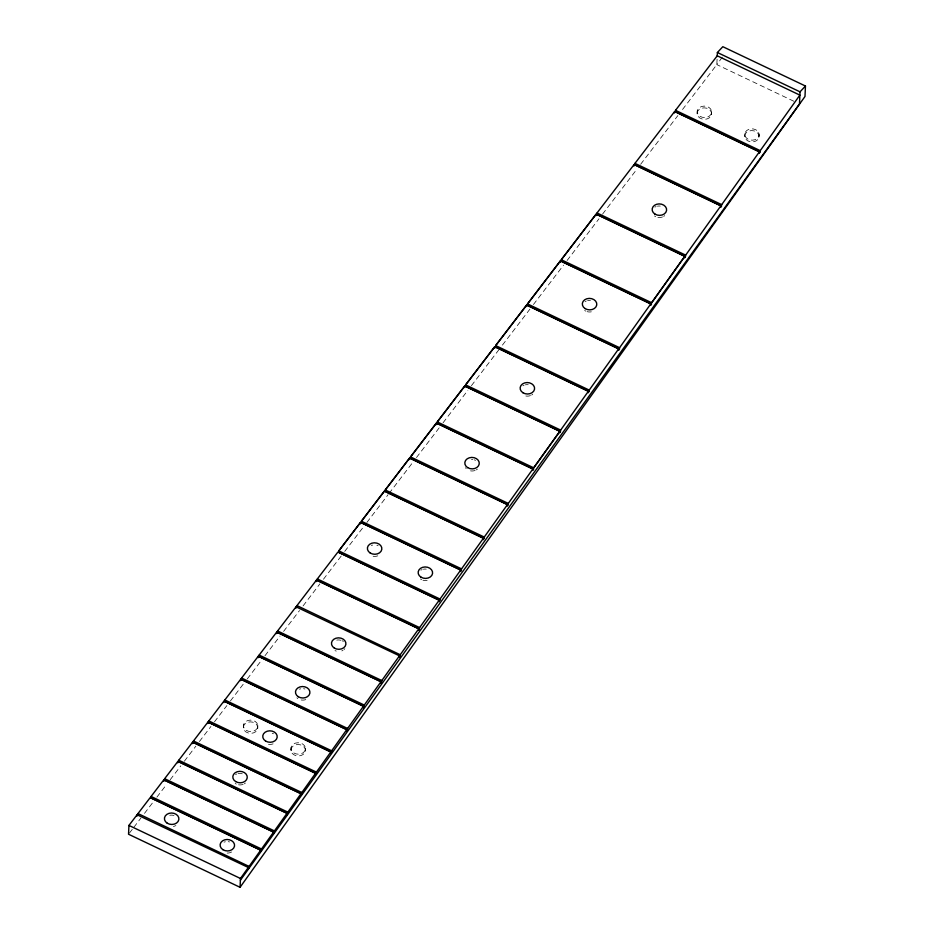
<?xml version="1.0" encoding="UTF-8"?>
<svg xmlns="http://www.w3.org/2000/svg" width="934" height="934" viewBox="0 0 934 934"><rect width="100%" height="100%" fill="white"/><g stroke="black" fill="none" stroke-linecap="round" stroke-linejoin="round"><path stroke-width="0.7" stroke-dasharray="4.67 3.5" d="M243.342 727.843L243.47 724.959M257.737 728.473A7.239 5.732 2.6 0 0 247.802 722.251A7.239 5.732 2.6 0 0 246.156 732.069A7.239 5.732 2.6 0 0 257.737 728.473L257.866 725.59M290.929 750.481L291.058 747.597M305.313 751.111A7.239 5.732 2.6 0 0 295.389 744.888A7.239 5.732 2.6 0 0 293.731 754.707A7.239 5.732 2.6 0 0 305.313 751.111L305.441 748.227M697.114 113.831L697.243 110.948M711.51 114.462A7.239 5.732 2.6 0 0 701.574 108.239A7.239 5.732 2.6 0 0 699.928 118.058A7.239 5.732 2.6 0 0 711.51 114.462L711.638 111.578M717.079 59.239L716.833 64.609L681.4 110.983M744.737 136.516L744.865 133.644M758.992 137.135A7.168 5.674 2.6 0 0 749.15 130.97A7.168 5.674 2.6 0 0 747.515 140.695A7.168 5.674 2.6 0 0 758.992 137.135L759.12 134.262M722.344 57.161L716.833 64.609L794.227 101.432M129.429 833.081L132.967 828.446M133.854 827.291L140.941 818.021M144.49 813.374L153.351 801.792M156.889 797.157L166.637 784.397M170.175 779.762L180.811 765.857M184.36 761.222L195.871 746.149M199.421 741.514L210.932 726.454M214.481 721.807L226.88 705.59M230.429 700.944L243.716 683.56M247.265 678.925L261.438 660.385M264.976 655.75L280.048 636.042M283.586 631.407L299.534 610.544M303.083 605.909L319.907 583.878M323.456 579.243L341.179 556.069M344.716 551.422L363.326 527.091M366.875 522.445L388.135 494.635M389.023 493.479L412.945 462.178M416.482 457.543L439.517 427.41M443.066 422.775L467.876 390.319M471.413 385.684L498.884 349.748M502.422 345.113L529.893 309.177M533.431 304.542L563.564 265.139M567.101 260.493L598.998 218.766M602.547 214.131L637.093 168.926M640.642 164.291L677.851 115.618M664.728 215.637A7.239 5.732 2.6 0 1 663.689 216.384M662.486 216.957A7.239 5.732 2.6 0 1 656.964 217.143M655.668 216.653A7.239 5.732 2.6 0 1 654.524 215.987M654.897 207.126A7.239 5.732 2.6 0 1 656.1 206.554M657.431 206.18A7.239 5.732 2.6 0 1 660.245 206.087M591.327 311.816A7.239 5.732 2.6 0 1 587.124 311.641M585.84 311.15A7.239 5.732 2.6 0 1 584.684 310.473M585.069 301.612A7.239 5.732 2.6 0 1 586.272 301.04M587.591 300.678A7.239 5.732 2.6 0 1 590.416 300.573M532.707 394.276A7.239 5.732 2.6 0 1 531.668 395.024M530.465 395.596A7.239 5.732 2.6 0 1 524.931 395.794M522.865 385.777A7.239 5.732 2.6 0 1 524.079 385.205M525.398 384.831A7.239 5.732 2.6 0 1 528.224 384.726M477.379 469.137A7.239 5.732 2.6 0 1 476.34 469.884M475.137 470.456A7.239 5.732 2.6 0 1 469.615 470.654M466.206 468.646A7.239 5.732 2.6 0 1 465.459 467.677M471.483 459.528A7.239 5.732 2.6 0 1 472.896 459.586M474.274 459.867A7.239 5.732 2.6 0 1 475.569 460.357M377.721 555.858A7.239 5.732 2.6 0 1 370.903 555.555M371.335 545.456A7.239 5.732 2.6 0 1 372.666 545.082M376.857 545.269A7.239 5.732 2.6 0 1 378.153 545.748M427.142 580.376A7.239 5.732 2.6 0 1 422.95 580.189M421.654 579.71A7.239 5.732 2.6 0 1 420.51 579.033M420.884 570.172A7.239 5.732 2.6 0 1 422.086 569.6M423.417 569.226A7.239 5.732 2.6 0 1 426.231 569.133M344.856 648.675A7.239 5.732 2.6 0 1 344.039 649.574M343 650.321A7.239 5.732 2.6 0 1 341.797 650.893M336.263 651.08A7.239 5.732 2.6 0 1 334.979 650.589M336.73 640.117A7.239 5.732 2.6 0 1 340.933 640.304M342.218 640.782A7.239 5.732 2.6 0 1 343.373 641.46M305.803 699.589A7.239 5.732 2.6 0 1 298.985 699.286M297.841 698.609A7.239 5.732 2.6 0 1 296.872 697.78M299.417 689.187A7.239 5.732 2.6 0 1 300.748 688.813M303.562 688.72A7.239 5.732 2.6 0 1 304.939 689M273.078 743.873A7.239 5.732 2.6 0 1 266.26 743.569M272.214 733.283A7.239 5.732 2.6 0 1 273.51 733.762M245.373 783.066A7.239 5.732 2.6 0 1 244.334 783.813M243.132 784.385A7.239 5.732 2.6 0 1 237.61 784.583M236.314 784.093A7.239 5.732 2.6 0 1 235.17 783.416M235.543 774.566A7.239 5.732 2.6 0 1 236.746 773.994M238.077 773.621A7.239 5.732 2.6 0 1 242.268 773.796M231.644 851.971A7.239 5.732 2.6 0 1 224.907 852.73M224.055 842.141A7.239 5.732 2.6 0 1 225.374 841.768M228.2 841.674A7.239 5.732 2.6 0 1 229.577 841.954M175.919 825.516A7.239 5.732 2.6 0 1 173.385 826.438M169.766 815.277A7.239 5.732 2.6 0 1 173.958 815.487M756.692 130.316L755.559 129.651A7.168 5.674 2.6 0 0 744.818 134.006A7.168 5.674 2.6 0 0 754.695 139.808A7.168 5.674 2.6 0 0 756.692 130.316M700.01 116.295A7.239 5.732 2.6 0 0 711.591 112.699A7.239 5.732 2.6 0 0 701.656 106.476A7.239 5.732 2.6 0 0 700.01 116.295M246.237 730.306A7.239 5.732 2.6 0 0 257.819 726.71A7.239 5.732 2.6 0 0 247.884 720.488A7.239 5.732 2.6 0 0 246.237 730.306M293.813 752.944A7.239 5.732 2.6 0 0 305.395 749.348A7.239 5.732 2.6 0 0 295.459 743.125A7.239 5.732 2.6 0 0 293.813 752.944"/><path stroke-width="1.4" d="M240.061 887.3L240.458 878.474L248.199 867.639L248.14 869.052L249.016 867.826L137.076 814.775L128.939 825.423L128.542 834.237L240.061 887.3L804.991 96.482L805.458 86.021L722.823 46.7L717.382 52.514L717.207 56.542M137.018 816.176L137.076 814.775M137.94 814.973L137.999 813.561L150.152 797.659L260.633 850.22L260.574 851.633L261.508 848.994L273.545 832.147L163.742 779.902L151.075 796.457L151.016 797.87L261.45 850.407M163.742 779.902L163.672 781.303L164.664 778.687L177.857 761.432L286.971 813.351L286.901 814.752L287.847 812.125L300.958 793.76L192.567 742.191L178.779 760.229L177.787 762.844L177.857 761.432M192.567 742.191L192.497 743.592L193.49 740.977L207.897 722.122L315.54 773.34L315.47 774.753L316.416 772.114L330.776 752.01L223.915 701.165L208.819 720.92L207.838 723.535L207.897 722.122M223.856 702.578L223.915 701.165M240.68 679.24L240.61 680.653L241.602 678.037L258.239 656.263L363.408 706.302L347.588 728.462L346.642 731.1L346.712 729.688L240.68 679.24L224.837 699.963L224.767 701.376L331.582 752.197L330.706 753.423L330.776 752.01M258.169 657.676L258.239 656.263M249.016 867.826L249.074 866.413L260.633 850.22M296.895 607.018L296.965 605.606L316.428 580.142L418.736 628.827L400.231 654.746L399.285 657.384L399.355 655.972L381.808 680.547L380.862 683.186L380.932 681.773L276.662 632.166L259.162 655.061L259.092 656.474L364.225 706.489L363.349 707.715L363.408 706.302M276.662 632.166L276.604 633.579L277.585 630.964L296.043 606.82L400.161 656.158M273.545 832.147L273.487 833.548L274.421 830.91L286.971 813.351M295.973 608.232L296.043 606.82M300.958 793.76L300.888 795.173L301.834 792.534L315.54 773.34M316.428 580.142L316.357 581.555L317.35 578.94L337.886 552.076L439.143 600.258L439.073 601.671L440.019 599.033L460.672 570.102L360.477 522.433L338.797 550.873L338.738 552.286L439.949 600.445M331.582 752.197L331.652 750.784L346.712 729.688M360.466 523.869L360.524 522.456L338.797 550.873L440.019 599.033M364.225 706.489L364.283 705.077L380.932 681.773M409.617 459.563L409.676 458.15L507.419 504.652L507.349 506.065L508.294 503.426L532.847 469.043L436.33 423.114L410.481 456.889L508.294 503.426M418.736 628.827L418.677 630.24L419.611 627.601L439.143 600.258M508.224 504.839L410.54 458.361L410.598 456.948L436.423 423.16L436.365 424.573L437.275 423.371L437.346 421.958L464.747 386.116L464.677 387.528M460.672 570.102L460.614 571.515L461.548 568.876L483.392 538.288L384.306 491.144L361.388 521.219L461.548 568.876M483.392 538.288L483.333 539.7L484.267 537.062L507.419 504.652M494.728 348.219L494.786 346.806L588.35 391.323L588.28 392.735L589.226 390.097L618.647 348.896L618.577 350.308L619.452 349.082L619.522 347.67M526.578 306.539L526.648 305.126L495.709 345.603L495.65 347.016L589.156 391.509M532.847 469.043L532.789 470.444L533.723 467.817L559.781 431.333L464.665 386.069L437.229 421.899L533.723 467.817L559.875 431.368L559.711 432.734L560.657 430.095L588.35 391.323M560.295 262.361L560.353 260.948L650.8 303.97L650.683 305.36L651.617 302.721L684.785 256.36L596.125 214.178L561.252 259.734L561.264 261.17L651.558 304.134M596.055 215.591L596.125 214.178L561.322 259.757L651.675 302.744L684.785 256.36L684.715 257.772L685.661 255.134L720.826 205.865L634.058 164.582L597.024 212.964L596.954 214.376L685.591 256.546M597.013 214.4L597.071 212.987L685.661 255.134M634.058 164.582L633.988 165.995L634.957 163.368L674.617 111.543L759.365 151.868L759.307 153.281L760.241 150.643L799.878 95.116L717.242 55.795L675.515 110.329L675.457 111.741L760.183 152.044M674.558 112.956L674.617 111.543M720.826 205.865L720.768 207.278L721.702 204.639L759.365 151.868M805.458 86.021L800.029 91.836L799.481 103.931L240.377 880.248M650.741 303.947L619.592 347.705L527.488 303.889L560.353 260.948L527.57 303.924L527.5 305.336L619.452 349.082M384.423 491.191L361.446 521.242L361.388 522.655L461.489 570.289M717.382 52.514L800.029 91.836M675.515 110.329L760.241 150.643M634.957 163.368L721.702 204.639M634.886 164.781L721.643 206.052M618.717 348.931L526.589 305.103L495.615 345.557L589.226 390.097M560.657 430.095L465.564 384.855L494.716 346.771L465.669 384.901L465.599 386.314L560.587 431.508M437.275 423.371L533.664 469.218M484.267 537.062L385.205 489.93L409.582 458.104L385.333 489.988L385.275 491.401L484.209 538.474M317.35 578.94L419.611 627.601M317.28 580.353L419.553 629.014M296.965 605.606L400.231 654.746M277.585 630.964L381.808 680.547M277.515 632.365L381.737 681.96M259.162 655.061L364.283 705.077M241.602 678.037L347.588 728.462M241.532 679.45L347.518 729.874M224.837 699.963L331.652 750.784M208.819 720.92L316.416 772.114M208.749 722.332L316.346 773.527M193.49 740.977L301.834 792.534M193.42 742.39L301.775 793.947M178.779 760.229L287.847 812.125M178.709 761.642L287.777 813.526M164.664 778.687L274.421 830.91M164.594 780.1L274.363 832.322M151.075 796.457L261.508 848.994M137.999 813.561L249.074 866.413M128.939 825.423L240.458 878.474M167.209 823.181A7.239 5.732 2.6 0 0 178.826 819.667A7.239 5.732 2.6 0 0 168.961 813.374A7.239 5.732 2.6 0 0 167.209 823.181M654.979 214.108A7.239 5.732 2.6 0 0 666.561 210.512A7.239 5.732 2.6 0 0 656.625 204.289A7.239 5.732 2.6 0 0 654.979 214.108M585.151 308.605A7.239 5.732 2.6 0 0 596.733 305.009A7.239 5.732 2.6 0 0 586.797 298.775A7.239 5.732 2.6 0 0 585.151 308.605M522.958 392.759A7.239 5.732 2.6 0 0 534.54 389.163A7.239 5.732 2.6 0 0 524.604 382.94A7.239 5.732 2.6 0 0 522.958 392.759M467.63 467.619A7.239 5.732 2.6 0 0 479.212 464.023A7.239 5.732 2.6 0 0 469.277 457.8A7.239 5.732 2.6 0 0 467.63 467.619M370.214 553.01A7.239 5.732 2.6 0 0 381.796 549.414A7.239 5.732 2.6 0 0 371.86 543.191A7.239 5.732 2.6 0 0 370.214 553.01M420.965 577.154A7.239 5.732 2.6 0 0 432.547 573.558A7.239 5.732 2.6 0 0 422.612 567.335A7.239 5.732 2.6 0 0 420.965 577.154M334.29 648.044A7.239 5.732 2.6 0 0 345.872 644.448A7.239 5.732 2.6 0 0 335.936 638.226A7.239 5.732 2.6 0 0 334.29 648.044M235.625 781.548A7.239 5.732 2.6 0 0 247.206 777.952A7.239 5.732 2.6 0 0 237.271 771.729A7.239 5.732 2.6 0 0 235.625 781.548M222.934 849.695A7.239 5.732 2.6 0 0 234.516 846.099A7.239 5.732 2.6 0 0 224.58 839.876A7.239 5.732 2.6 0 0 222.934 849.695M298.296 696.741A7.239 5.732 2.6 0 0 309.878 693.145A7.239 5.732 2.6 0 0 299.942 686.922A7.239 5.732 2.6 0 0 298.296 696.741M265.571 741.024A7.239 5.732 2.6 0 0 277.153 737.428A7.239 5.732 2.6 0 0 267.217 731.205A7.239 5.732 2.6 0 0 265.571 741.024"/></g></svg>
